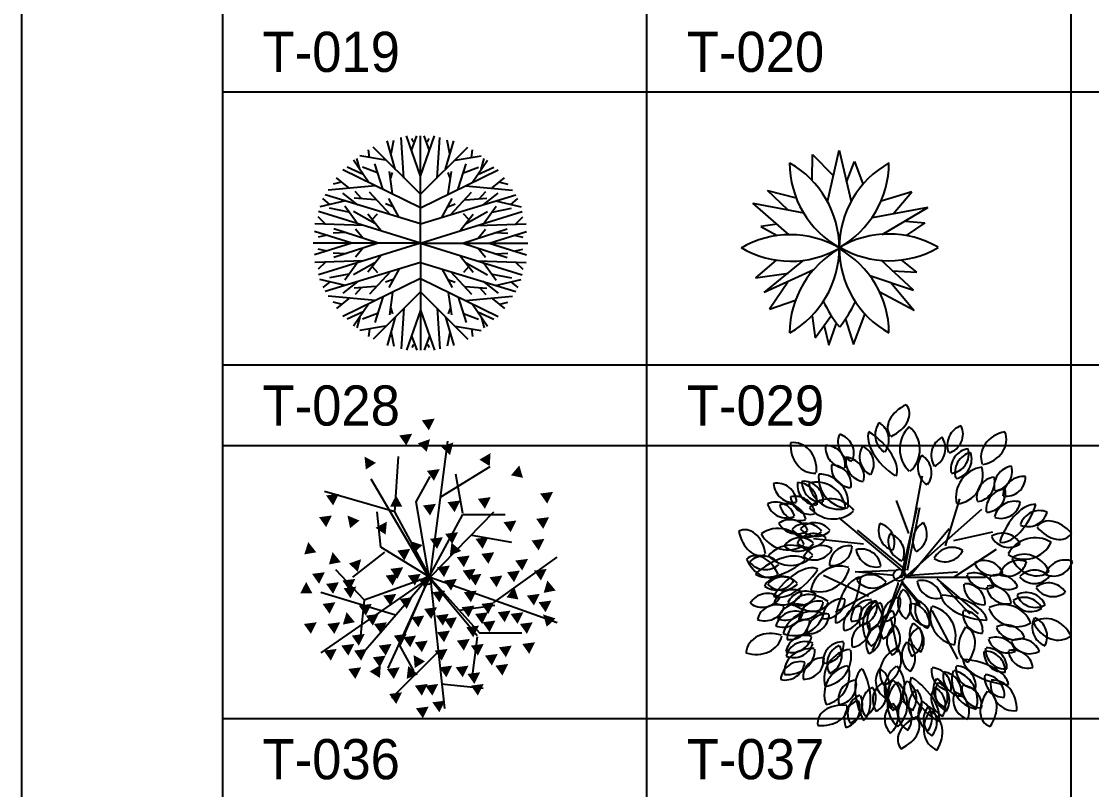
# Model space of a CAD drawing. Header units: millimetres. Extents: x 0 to 25200, y 0 to 17820.
# Drawn here: x 0 to 3195, y 11075 to 13369 of the extents above; entities that cross this region are included whole.
import ezdxf
from ezdxf.enums import TextEntityAlignment as Align

# ---------------------------------------------------------------- set-up
doc = ezdxf.new("R2010")
doc.units = ezdxf.units.MM
doc.header["$LTSCALE"] = 100
doc.header["$MEASUREMENT"] = 0
for name, color, linetype in [('CO-TREE', 251, 'Continuous'), ('TB-FORM', 7, 'Continuous'), ('TB-TEXT', 4, 'Continuous')]:
    doc.layers.add(name, color=color, linetype=linetype)
doc.styles.add('DH-TEXT', font='')
doc.styles.get('DH-TEXT').set_extended_font_data('HY울릉도L')

# ---------------------------------------------------------------- blocks, each defined once
blk = doc.blocks.new('T-028')
at = {"layer": 'CO-TREE'}
for p, q in [((-51.3, 198.2), (-59.3, 319.5)), ((-1.5, 204.4), (-43.3, 324.4)), ((-28.6, 281.3), (-12.6, 324.4)), ((-1.5, 4.4), (-1.5, 324.4)), ((-1.5, 204.4), (40.3, 324.4)), ((25.6, 281.3), (9.6, 324.4)), ((48.3, 198.2), (56.3, 319.5)), ((-1.5, 150.2), (-142.4, 290.6)), ((-76.6, 225.3), (-100.6, 310.2)), ((-89.5, 271.5), (-81.5, 311.5)), ((-22.4, 306.7), (-27.3, 316.4)), ((-1.5, 150.2), (139.4, 290.6)), ((19.4, 306.7), (24.3, 316.4)), ((73.6, 225.3), (97.6, 310.2)), ((86.5, 271.5), (78.5, 311.5)), ((-182.4, 225.3), (-191.8, 257.3)), ((-105.5, 252.4), (-182.4, 265.3)), ((-153.5, 260.4), (-156.6, 282.6)), ((102.5, 252.4), (179.4, 265.3)), ((150.5, 260.4), (153.6, 282.6)), ((179.4, 225.3), (188.7, 257.3)), ((-172.6, 209.3), (-220.7, 231.5)), ((-156.6, 186.6), (-201.5, 252.4)), ((-129.5, 214.2), (-174.4, 231.5)), ((-113.5, 166.2), (-137.5, 241.3)), ((110.5, 166.2), (134.5, 241.3)), ((126.5, 214.2), (171.4, 231.5)), ((153.6, 186.6), (198.5, 252.4)), ((169.6, 209.3), (217.6, 231.5)), ((-215.8, 169.3), (-252.7, 199.5)), ((-1.5, 110.2), (-233.5, 223.5)), ((-84.6, 151.5), (-94.4, 218.6)), ((-91.3, 196.4), (-84.6, 215.5)), ((-1.5, 110.2), (230.5, 223.5)), ((81.6, 151.5), (91.4, 218.6)), ((88.3, 196.4), (81.6, 215.5)), ((212.7, 169.3), (249.6, 199.5)), ((-135.8, 175.5), (-276.7, 162.6)), ((-238.4, 186.6), (-262.4, 180.4)), ((132.7, 175.5), (273.6, 162.6)), ((235.4, 186.6), (259.4, 180.4)), ((-225.5, 130.6), (-302.4, 113.3)), ((-271.8, 119.5), (-292.7, 137.3)), ((-1.5, 62.2), (-286.4, 148.4)), ((-187.3, 118.2), (-233.5, 153.3)), ((-135.8, 134.2), (-199.8, 138.6)), ((-177.5, 137.3), (-196.7, 158.2)), ((-91.3, 89.3), (-153.5, 156.4)), ((-65.5, 81.3), (-95.7, 137.3)), ((-1.5, 62.2), (283.4, 148.4)), ((62.5, 81.3), (92.7, 137.3)), ((88.3, 89.3), (150.5, 156.4)), ((132.7, 134.2), (196.7, 138.6)), ((174.5, 137.3), (193.6, 158.2)), ((184.3, 118.2), (230.5, 153.3)), ((222.5, 130.6), (299.4, 113.3)), ((268.7, 119.5), (289.6, 137.3)), ((-1.5, 4.4), (-305.6, 98.6)), ((-215.8, 97.3), (-273.5, 108.4)), ((-191.8, 65.3), (-227.3, 114.6)), ((-137.5, 63.5), (-201.5, 98.6)), ((-83.3, 113.3), (-105.5, 121.3)), ((-1.5, 4.4), (302.5, 98.6)), ((80.3, 113.3), (102.5, 121.3)), ((134.5, 63.5), (198.5, 98.6)), ((188.7, 65.3), (224.3, 114.6)), ((212.7, 97.3), (270.5, 108.4)), ((-286.4, 62.2), (-307.3, 82.6)), ((-119.8, 42.6), (-158.4, 90.6)), ((-145.5, 74.6), (-129.5, 92.4)), ((116.7, 42.6), (155.4, 90.6)), ((142.5, 74.6), (126.5, 92.4)), ((283.4, 62.2), (304.3, 82.6)), ((-206.4, 4.4), (-318.4, 39.5)), ((-171.3, 57.3), (-316.7, 62.2)), ((-223.8, 36.4), (-262.4, 34.6)), ((-127.8, 4.4), (-260.7, 47.5)), ((-172.6, 18.6), (-195.3, 46.2)), ((124.7, 4.4), (257.6, 47.5)), ((168.3, 57.3), (313.6, 62.2)), ((169.6, 18.6), (192.3, 46.2)), ((203.4, 4.4), (315.4, 39.5)), ((220.7, 36.4), (259.4, 34.6)), ((-1.5, 4.4), (-321.6, 4.4)), ((-206.4, 4.4), (-318.4, -30.7)), ((-279.8, 28.4), (-307.3, 22.2)), ((-1.5, 4.4), (-305.6, -89.8)), ((-127.8, 4.4), (-260.7, -38.7)), ((-1.5, 4.4), (-1.5, -315.6)), ((-1.5, 4.4), (302.5, -89.8)), ((-1.5, 4.4), (318.5, 4.4)), ((124.7, 4.4), (257.6, -38.7)), ((203.4, 4.4), (315.4, -30.7)), ((276.7, 28.4), (304.3, 22.2)), ((-279.8, -19.6), (-307.3, -13.4)), ((-223.8, -27.6), (-262.4, -25.8)), ((-172.6, -9.8), (-195.3, -37.4)), ((169.6, -9.8), (192.3, -37.4)), ((220.7, -27.6), (259.4, -25.8)), ((276.7, -19.6), (304.3, -13.4)), ((-171.3, -48.5), (-316.7, -53.4)), ((-286.4, -53.4), (-307.3, -73.8)), ((-1.5, -53.4), (-286.4, -139.6)), ((-191.8, -56.5), (-227.3, -105.8)), ((-137.5, -54.7), (-201.5, -89.8)), ((-119.8, -33.8), (-158.4, -81.8)), ((-1.5, -53.4), (283.4, -139.6)), ((116.7, -33.8), (155.4, -81.8)), ((134.5, -54.7), (198.5, -89.8)), ((168.3, -48.5), (313.6, -53.4)), ((188.7, -56.5), (224.3, -105.8)), ((283.4, -53.4), (304.3, -73.8)), ((-215.8, -88.5), (-273.5, -99.6)), ((-91.3, -80.5), (-153.5, -147.6)), ((-145.5, -65.8), (-129.5, -83.6)), ((-65.5, -72.5), (-95.7, -128.5)), ((62.5, -72.5), (92.7, -128.5)), ((88.3, -80.5), (150.5, -147.6)), ((142.5, -65.8), (126.5, -83.6)), ((212.7, -88.5), (270.5, -99.6)), ((-225.5, -121.8), (-302.4, -104.5)), ((-271.8, -110.7), (-292.7, -128.5)), ((-1.5, -101.4), (-233.5, -214.7)), ((-187.3, -109.4), (-233.5, -144.5)), ((-135.8, -125.4), (-199.8, -129.8)), ((-83.3, -104.5), (-105.5, -112.5)), ((-1.5, -101.4), (230.5, -214.7)), ((80.3, -104.5), (102.5, -112.5)), ((132.7, -125.4), (196.7, -129.8)), ((184.3, -109.4), (230.5, -144.5)), ((222.5, -121.8), (299.4, -104.5)), ((268.7, -110.7), (289.6, -128.5)), ((-135.8, -166.7), (-276.7, -153.9)), ((-177.5, -128.5), (-196.7, -149.4)), ((-1.5, -141.4), (-142.4, -281.9)), ((-113.5, -157.4), (-137.5, -232.5)), ((-84.6, -142.7), (-94.4, -209.9)), ((-1.5, -141.4), (139.4, -281.9)), ((81.6, -142.7), (91.4, -209.9)), ((110.5, -157.4), (134.5, -232.5)), ((132.7, -166.7), (273.6, -153.9)), ((174.5, -128.5), (193.6, -149.4)), ((-238.4, -177.9), (-262.4, -171.6)), ((-215.8, -160.5), (-252.7, -190.7)), ((-156.6, -177.9), (-201.5, -243.6)), ((-91.3, -187.6), (-84.6, -206.7)), ((-51.3, -189.4), (-59.3, -310.8)), ((48.3, -189.4), (56.3, -310.8)), ((88.3, -187.6), (81.6, -206.7)), ((153.6, -177.9), (198.5, -243.6)), ((212.7, -160.5), (249.6, -190.7)), ((235.4, -177.9), (259.4, -171.6)), ((-172.6, -200.5), (-220.7, -222.7)), ((-182.4, -216.5), (-191.8, -248.5)), ((-129.5, -205.4), (-174.4, -222.7)), ((-76.6, -216.5), (-100.6, -301.4)), ((-1.5, -195.6), (-43.3, -315.6)), ((-1.5, -195.6), (40.3, -315.6)), ((73.6, -216.5), (97.6, -301.4)), ((126.5, -205.4), (171.4, -222.7)), ((169.6, -200.5), (217.6, -222.7)), ((179.4, -216.5), (188.7, -248.5)), ((-105.5, -243.6), (-182.4, -256.5)), ((-153.5, -251.6), (-156.6, -273.9)), ((102.5, -243.6), (179.4, -256.5)), ((150.5, -251.6), (153.6, -273.9)), ((-89.5, -262.8), (-81.5, -302.8)), ((-28.6, -272.5), (-12.6, -315.6)), ((25.6, -272.5), (9.6, -315.6)), ((86.5, -262.8), (78.5, -302.8)), ((-22.4, -297.9), (-27.3, -307.6)), ((19.4, -297.9), (24.3, -307.6))]:
    blk.add_line(p, q, dxfattribs=at)
blk = doc.blocks.new('T-029')
at = {"layer": 'CO-TREE'}
for p, q in [((-37.4, 133.9), (-2.7, 287.8)), ((-2.7, 287.8), (32.7, 134.6)), ((-83.8, 198.4), (-83.1, 274.6)), ((-83.1, 274.6), (-20.7, 212.2)), ((18.8, 192.1), (42.4, 254.5)), ((42.4, 254.5), (68, 187.3)), ((-155.9, 109.6), (-217, 167.2)), ((-217, 167.2), (-131, 145.7)), ((214.3, 163.7), (122.8, 136)), ((158.2, 97.8), (214.3, 163.7)), ((-260.6, 129.7), (-108.1, 100.6)), ((-152.5, 35.4), (-260.6, 129.7)), ((262.2, 116.5), (95.1, 86)), ((124.9, 36.1), (262.2, 116.5)), ((-187.8, 67.3), (-236.4, 59.7)), ((195.6, 76.3), (253.2, 70.8)), ((253.2, 70.8), (197, 33.3)), ((-236.4, 59.7), (-187.8, 33.3)), ((-190.6, -40.2), (-253, -92.9)), ((-226.7, -137.2), (-108.1, -40.2)), ((218.5, -130.3), (122.1, -40.9)), ((228.9, -76.2), (183.8, -40.2)), ((-253, -92.9), (-153.9, -79)), ((-79, -69.3), (-226.7, -137.2)), ((88.8, -86.6), (218.5, -130.3)), ((155.4, -72.1), (228.9, -76.2)), ((-156.6, -106), (-211.4, -187.2)), ((150.6, -106.7), (220.6, -191.3)), ((220.6, -191.3), (118.7, -136.5)), ((-211.4, -187.2), (-133.1, -160.1)), ((-83.8, -206.6), (-74.8, -272.5)), ((-74.8, -272.5), (-27.7, -207.3)), ((16, -216.3), (39.6, -292.6)), ((39.6, -292.6), (74.3, -199.6)), ((-47.8, -236.4), (-33.9, -294.6)), ((-33.9, -294.6), (-11.7, -231.5))]:
    blk.add_line(p, q, dxfattribs=at)
for centre, radius, start, end in [((138.8, 250.4), 289.8, 180.137, 240.919), ((-293.9, -4.1), 291.2, 0, 60.5086), ((-144.2, 250.4), 289.8, 299.081, 359.863), ((288.5, -4.1), 291.2, 119.373, 180), ((-149, -255.8), 291.2, 59.832, 120.286), ((145.7, -253.7), 291.2, 59.7632, 120.472), ((-147.6, 246.2), 289.8, 239.319, 300.069), ((138.8, -259.3), 289.8, 119.081, 179.725), ((-293.9, -4.1), 291.2, 299.491, 0), ((-144.2, -259.3), 289.8, 0.2741, 60.9188), ((288.5, -4.1), 291.2, 180, 240.627), ((147.1, 247.6), 289.8, 239.319, 300.069), ((292, -2.7), 377.9, 205.011, 218.808), ((-296, -4.1), 377.2, 321.357, 334.945)]:
    blk.add_arc(centre, radius, start, end, dxfattribs=at)
blk = doc.blocks.new('T-036')
at = {"layer": 'CO-TREE'}
for p, q in [((2.7, -10.6, 720), (55.4, 395.7, 720)), ((-102.6, 185, 720), (-92, 350.5, 720)), ((34.3, 230.2, 720), (181.8, 320.4, 720)), ((-39.4, 215.1, 1000), (2.7, 290.3, 1000)), ((99.8, 180.1, 480), (79.4, 297.4, 480)), ((-0.6, -12.3, 480), (-173.3, 282.3, 480)), ((-102.6, 185, 720), (-313.2, 245.2, 720)), ((-0.6, -12.3, 1000), (-39.4, 215.1, 1000)), ((-144.7, 79.7, 1000), (-155.2, 185, 1000)), ((2.7, -10.6, 720), (-102.6, 185, 720)), ((-0.6, -9.1, 480), (100.5, 177, 480)), ((2.7, -10.6, 1000), (192.3, 185, 1000)), ((100.5, 177, 480), (226.8, 177, 480)), ((127.2, 114.9, 1000), (245, 94.7, 1000)), ((-134.1, 64.6, 1000), (-228.9, -10.6, 1000)), ((-0.6, -9.1, 1000), (-144.7, 79.7, 1000)), ((192.3, -85.9, 720), (381.8, 49.6, 720)), ((-194.6, -77.6, 480), (-278.6, 11.5, 480)), ((2.7, -10.6, 720), (-323.7, -236.3, 720)), ((-0.6, -9.1, 720), (-197.3, -236.3, 720)), ((-0.6, -9.1, 480), (-194.4, -78.8, 480)), ((-0.6, -12.3, 1000), (-123.6, -281.5, 1000)), ((-0.6, -9.1, 480), (-89.1, -214.3, 480)), ((-0.6, -9.1), (-11, -13.2)), ((-0.6, -9.1, 1000), (150.2, -176.1, 1000)), ((-0.6, -12.3, 480), (142.6, -184.2, 480)), ((2.7, -10.6, 720), (44.9, -401.9, 720)), ((2.7, -10.6, 720), (381.8, -146, 720)), ((-101.1, -123.2, 720), (-323.7, -55.8, 720)), ((-194.4, -78.8, 480), (-204.9, -184.2, 480)), ((90, -108.9, 480), (195.3, -93.9, 480)), ((143.1, -188.4, 1000), (129.1, -296.5, 1000)), ((150.2, -176.1, 1000), (276.5, -176.1, 1000)), ((-89.1, -214.3, 480), (-46.9, -289.5, 480)), ((23.8, -236.3, 720), (-113.1, -371.8, 720)), ((35.9, -328.7, 720), (160.7, -341.7, 720))]:
    blk.add_line(p, q, dxfattribs=at)
blk.add_circle((-5.3, -20.6), 11.5, dxfattribs=at)
for points in [[(-22.4, 458.3, 760), (16, 463.3, 760), (-1.5, 428.4, 760)], [(-89.7, 413.2, 880), (-51.3, 418.1, 880), (-68.8, 383.3, 880)], [(-34.4, 389.3, 720), (2.1, 402.1, 720), (-7.7, 364.4, 720)], [(35.3, 379.3, 720), (71.8, 392.2, 720), (62, 354.5, 720)], [(149.5, 340.7, 720), (182.9, 360.3, 720), (180.5, 321.4, 720)], [(-189.6, 311.3, 720), (-193.3, 349.8, 720), (-159.1, 331.2, 720)], [(244, 293.9, 720), (268.7, 323.7, 720), (279.7, 286.3, 720)], [(-7.2, 307.5, 880), (31.1, 312.5, 880), (13.7, 277.7, 880)], [(-308, 233.8, 720), (-269.7, 238.7, 720), (-287.1, 203.9, 720)], [(-117.1, 200.3, 600), (-99.2, 234.6, 600), (-80.6, 200.3, 600)], [(145.1, 223.8, 600), (183.4, 228.8, 600), (166, 193.9, 600)], [(330.9, 239.6, 880), (369.3, 244.5, 880), (351.9, 209.7, 880)], [(-18.8, 203.9, 400), (19.6, 208.9, 400), (2.2, 174, 400)], [(54.4, 213.8, 960), (92.8, 218.8, 960), (75.4, 183.9, 960)], [(-329, 169, 720), (-290.6, 174, 720), (-308, 139.1, 720)], [(-236.6, 136, 600), (-244.2, 173.9, 600), (-208.3, 158.9, 600)], [(319.3, 164, 720), (357.7, 169, 720), (340.2, 134.1, 720)], [(-160.6, 137.2, 400), (-126.6, 155.6, 400), (-130.4, 116.8, 400)], [(221.7, 154.1, 600), (260.1, 159, 600), (242.7, 124.2, 600)], [(-46.8, 60.6, 320), (-57.7, 97.7, 320), (-20.5, 85.9, 320)], [(2.2, 104.3, 1120), (40.5, 109.2, 1120), (23.1, 74.4, 1120)], [(47.5, 119.2, 1120), (85.8, 124.2, 1120), (68.4, 89.3, 1120)], [(138.1, 104.3, 960), (176.4, 109.2, 960), (159, 74.4, 960)], [(305.4, 99.3, 720), (343.7, 104.3, 720), (326.3, 69.4, 720)], [(-373.2, 57.8, 720), (-361.5, 94.7, 720), (-337.3, 64.1, 720)], [(-299.8, 27.6, 600), (-288.8, 64.7, 600), (-264, 34.6, 600)], [(-95.4, 69.4, 1120), (-57.1, 74.4, 1120), (-74.5, 39.5, 1120)], [(61.5, 54.9, 320), (65.9, 93.3, 320), (95.5, 68, 320)], [(155.5, 59.4, 960), (193.9, 64.4, 960), (176.4, 29.5, 960)], [(-240, 30.7, 400), (-203.6, 43.5, 400), (-213.4, 5.8, 400)], [(82.3, 49.5, 1120), (120.7, 54.5, 1120), (103.2, 19.6, 1120)], [(256.6, 39.5, 600), (294.9, 44.5, 600), (277.5, 9.6, 600)], [(-349.9, -0.3, 880), (-311.5, 4.6, 880), (-329, -30.2, 880)], [(-116.3, 14.6, 1120), (-78, 19.6, 1120), (-95.4, -15.3, 1120)], [(23.1, 19.6, 1200), (61.4, 24.6, 1200), (44, -10.3, 1200)], [(99.7, 9.6, 1120), (138.1, 14.6, 1120), (120.7, -20.3, 1120)], [(232.2, 4.6, 540), (270.5, 9.6, 540), (253.1, -25.2, 540)], [(312.4, 9.6, 880), (350.7, 14.6, 880), (333.3, -20.3, 880)], [(-385.5, -58.7, 720), (-367.5, -24.4, 720), (-349, -58.7, 720)], [(-308, -30.2, 640), (-269.7, -25.2, 640), (-287.1, -60.1, 640)], [(-259.3, -20.3, 540), (-220.9, -15.3, 540), (-238.3, -50.1, 540)], [(-130.3, -5.3, 320), (-92, -0.3, 320), (-109.4, -35.2, 320)], [(-64.1, -5.3, 1200), (-25.7, -0.3, 1200), (-43.2, -35.2, 1200)], [(-32.7, -15.3, 1200), (5.6, -10.3, 1200), (-11.8, -45.2, 1200)], [(44, -20.3, 1200), (82.3, -15.3, 1200), (64.9, -50.1, 1200)], [(117.2, -5.3, 400), (155.5, -0.3, 400), (138.1, -35.2, 400)], [(179.9, -10.3, 960), (218.3, -5.3, 960), (200.8, -40.2, 960)], [(341.5, -57, 720), (352.5, -20, 720), (377.3, -50.1, 720)], [(-255.9, -43.3, 760), (-217.6, -38.3, 760), (-235, -73.1, 760)], [(-137.3, -65.1, 1120), (-98.9, -60.1, 1120), (-116.3, -95, 1120)], [(9.1, -55.1, 1200), (47.5, -50.1, 1200), (30, -85, 1200)], [(103.2, -55.1, 1120), (141.6, -50.1, 1120), (124.1, -85, 1120)], [(230.3, -70.4, 400), (253.8, -39.7, 400), (266.2, -76.7, 400)], [(291.4, -65.1, 640), (329.8, -60.1, 640), (312.4, -95, 640)], [(-318.5, -90, 600), (-280.2, -85, 600), (-297.6, -119.9, 600)], [(-210.5, -95, 960), (-172.1, -90, 960), (-189.5, -124.9, 960)], [(-88.5, -75, 1120), (-50.1, -70.1, 1120), (-67.6, -104.9, 1120)], [(96.3, -99.9, 1120), (134.6, -95, 1120), (117.2, -129.8, 1120)], [(155.5, -90, 960), (193.9, -85, 960), (176.4, -119.9, 960)], [(326.3, -85, 880), (364.6, -80, 880), (347.2, -114.9, 880)], [(-258, -151.7, 400), (-247, -114.6, 400), (-222.2, -144.7, 400)], [(-189.5, -124.9, 540), (-151.2, -119.9, 540), (-168.6, -154.7, 540)], [(-53.6, -129.8, 320), (-15.3, -124.9, 320), (-32.7, -159.7, 320)], [(-15.3, -104.9, 1120), (23.1, -99.9, 1120), (5.6, -134.8, 1120)], [(19.6, -124.9, 320), (57.9, -119.9, 320), (40.5, -154.7, 320)], [(136.8, -120, 760), (175.1, -115, 760), (157.7, -149.9, 760)], [(204.3, -114.9, 540), (242.7, -109.9, 540), (225.2, -144.8, 540)], [(242.7, -119.9, 600), (281, -114.9, 600), (263.6, -149.8, 600)], [(350.6, -158.6, 720), (339.6, -121.5, 720), (376.8, -133.2, 720)], [(-374.3, -149.8, 720), (-335.9, -144.8, 720), (-353.4, -179.6, 720)], [(-304.6, -149.8, 880), (-266.2, -144.8, 880), (-283.6, -179.6, 880)], [(-165.1, -149.8, 960), (-126.8, -144.8, 960), (-144.2, -179.6, 960)], [(44, -134.8, 1120), (82.3, -129.8, 1120), (64.9, -164.7, 1120)], [(110.2, -159.7, 960), (148.5, -154.7, 960), (131.1, -189.6, 960)], [(159, -144.8, 880), (197.3, -139.8, 880), (179.9, -174.7, 880)], [(270.5, -149.8, 640), (308.9, -144.8, 640), (291.4, -179.6, 640)], [(-231.4, -184.6, 640), (-193, -179.6, 640), (-210.5, -214.5, 640)], [(-105.9, -184.6, 960), (-67.6, -179.6, 960), (-85, -214.5, 960)], [(-78, -189.6, 540), (-39.7, -184.6, 540), (-57.1, -219.5, 540)], [(23.1, -174.7, 540), (61.4, -169.7, 540), (44, -204.5, 540)], [(-262.7, -214.5, 880), (-224.4, -209.5, 880), (-241.8, -244.4, 880)], [(-151.2, -214.5, 400), (-112.9, -209.5, 400), (-130.3, -244.4, 400)], [(-43.2, -204.5, 960), (-4.8, -199.6, 960), (-22.2, -234.4, 960)], [(82.3, -199.6, 400), (120.7, -194.6, 400), (103.2, -229.4, 400)], [(124.1, -214.5, 540), (162.5, -209.5, 540), (145.1, -244.4, 540)], [(207.8, -219.5, 880), (246.1, -214.5, 880), (228.7, -249.4, 880)], [(277.5, -209.5, 720), (315.8, -204.5, 720), (298.4, -239.4, 720)], [(-315, -229.4, 720), (-276.7, -224.5, 720), (-294.1, -259.3, 720)], [(-224.4, -229.4, 600), (-186.1, -224.5, 600), (-203.5, -259.3, 600)], [(-168.6, -249.4, 880), (-130.3, -244.4, 880), (-147.7, -279.3, 880)], [(-43.3, -281.4, 400), (-46.9, -242.9, 400), (-12.7, -261.5, 400)], [(16.1, -229.4, 960), (54.4, -224.5, 960), (37, -259.3, 960)], [(166, -244.4, 640), (204.3, -239.4, 640), (186.9, -274.3, 640)], [(-241.8, -284.2, 720), (-203.5, -279.3, 720), (-220.9, -314.1, 720)], [(-178.1, -291.8, 720), (-144.8, -272.3, 720), (-147.2, -311.2, 720)], [(-126.8, -284.2, 640), (-88.5, -279.3, 640), (-105.9, -314.1, 640)], [(-67.5, -313.7, 600), (-63, -275.3, 600), (-33.4, -300.6, 600)], [(30, -279.3, 400), (68.4, -274.3, 400), (51, -309.1, 400)], [(78.8, -279.3, 640), (117.2, -274.3, 640), (99.7, -309.1, 640)], [(197.3, -274.3, 720), (235.7, -269.3, 720), (218.3, -304.2, 720)], [(113.7, -299.2, 880), (152, -294.2, 880), (134.6, -329.1, 880)], [(-43.2, -334, 880), (-4.8, -329.1, 880), (-22.2, -363.9, 880)], [(-11.8, -334, 720), (26.6, -329.1, 720), (9.1, -363.9, 720)], [(124.1, -334, 720), (162.5, -329.1, 720), (145.1, -363.9, 720)], [(-119.8, -358.9, 720), (-81.5, -354, 720), (-98.9, -388.8, 720)], [(9.1, -383.8, 720), (47.5, -378.9, 720), (30, -413.7, 720)], [(-40, -401.6, 680), (-1.7, -396.6, 680), (-19.1, -431.5, 680)]]:
    blk.add_solid(points, dxfattribs=at)
blk = doc.blocks.new('L1', base_point=(1523, 2511.9))
for centre, radius, start, end in [((1527.1, 2475.8), 42, 97.1668, 194.9456), ((1480.1, 2508), 43.5, 278.5101, 11.522)]:
    blk.add_arc(centre, radius, start, end)
blk = doc.blocks.new('T-037')
at = {"layer": 'CO-TREE'}
for p, q in [((-10.4, -10.2, 1050), (50.3, 319.4, 1050)), ((50.3, 319.4, 1170), (46.2, 302.1, 1170)), ((5.7, 128.6, 950), (-34.7, 238.5, 950)), ((-18.5, -10.2, 900), (34.1, 215.3, 900)), ((1.7, 7.2, 900), (42.2, 215.3, 900)), ((127.1, 88.1, 950), (175.7, 244.3, 950)), ((-10.4, 1.4, 900), (-224.9, 180.6, 900)), ((-6.4, -16, 900), (248.6, 209.6, 900)), ((5.7, -16, 900), (139.3, 145.9, 900)), ((-144, 93.9, 950), (-309.9, 111.3, 950)), ((-2.4, 7.2, 900), (-164.2, 140.2, 900)), ((155.5, 105.5, 950), (285, 134.4, 950)), ((155.5, -16, 950), (297.1, 76.6, 950)), ((-172.3, 1.4, 950), (-34.7, 7.2, 950)), ((-42.8, -10.2, 900), (-172.3, 1.4, 900)), ((-6.4, -10.2, 900), (167.6, 1.4, 900)), ((-127.8, -79.6, 1050), (-277.5, -10.2, 1050)), ((-2.4, -4.4, 900), (-237.1, -131.6, 900)), ((-14.5, -27.5, 1170), (-115.7, -258.9, 1170)), ((-30.7, -33.3, 1170), (-30.7, -39.1, 1170)), ((-18.5, -33.3, 1170), (42.2, -108.5, 1170)), ((38.1, -96.9, 900), (-14.5, -33.3, 900)), ((-2.4, -16, 900), (260.7, -16, 900)), ((98.8, -21.8, 950), (236.4, -137.4, 950)), ((111, -33.3, 950), (208.1, -137.4, 950)), ((-30.7, -39.1, 900), (-83.3, -189.5, 900)), ((42.2, -108.5, 1170), (38.1, -96.9, 1170)), ((82.6, -125.9, 950), (167.6, -287.8, 950)), ((-55, -149, 950), (-30.7, -264.7, 950))]:
    blk.add_line(p, q, dxfattribs=at)
for centre, radius in [((-25.7, -9.3), 19.6), ((-19.3, -13.6), 3.61)]:
    blk.add_circle(centre, radius, dxfattribs=at)
for centre, radius, start, end in [((212.9, 343.4, 1100), 67.6, 98.5101, 191.522), ((139.8, 393.4, 1100), 65.3, 277.1668, 14.9456), ((-296, 290.3, 1150), 67.6, 173.5101, 266.522), ((-363.3, 232.6, 1150), 65.3, 352.1668, 89.9456), ((-370.1, 187.1, 1000), 65.3, 7.1668, 104.9456), ((-320, 260.2, 1000), 67.6, 188.5101, 281.522), ((-307.5, 99.3, 950), 65.3, 37.1668, 134.9456), ((-300.7, 187.7, 950), 67.6, 218.5101, 311.522), ((-26.9, 137.4, 1170), 67.6, 158.5101, 251.522), ((-106.8, 99.1, 1170), 65.3, 337.1668, 74.9456), ((86.6, 105.2, 1170), 67.6, 118.5101, 211.522), ((0.7, 127.2, 1170), 65.3, 297.1668, 34.9456), ((5.4, 102.7, 1170), 67.6, 158.5101, 251.522), ((-74.5, 64.4, 1170), 65.3, 337.1668, 74.9456), ((-151.6, 12.3, 1170), 65.3, 7.1668, 104.9456), ((-101.6, 85.4, 1170), 67.6, 188.5101, 281.522), ((149.8, 15.3, 1170), 67.6, 58.5101, 151.522), ((126, 100.6, 1170), 65.3, 237.1668, 334.9456), ((523.9, -26.6, 1170), 67.6, 68.5101, 161.522), ((485.6, 53.2, 1170), 65.3, 247.1668, 344.9456), ((-120.7, -72.8, 1170), 65.3, 37.1668, 134.9456), ((-113.9, 15.6, 1170), 67.6, 218.5101, 311.522), ((98.4, -21.1, 1170), 65.3, 187.1668, 284.9456), ((48.3, -94.3, 1170), 67.6, 8.5101, 101.522), ((34.6, -101.2, 1170), 65.3, 137.1668, 234.9456), ((-53.5, -109.8, 1170), 67.6, 318.5101, 51.522), ((395.9, -134.5, 1150), 67.6, 23.5101, 116.522), ((-93.1, -158.9, 1170), 65.3, 97.1668, 194.9456), ((-166.2, -108.9, 1170), 67.6, 278.5101, 11.522), ((-16.2, -147.4, 1170), 65.3, 97.1668, 194.9456), ((-89.3, -97.3, 1170), 67.6, 278.5101, 11.522), ((91.9, -123.9, 1170), 65.3, 152.1668, 249.9456), ((8.9, -155.1, 1170), 67.6, 333.5101, 66.522), ((425.4, -50.9, 1150), 65.3, 202.1668, 299.9456), ((-145.7, -176.3, 1170), 65.3, 97.1668, 194.9456), ((-218.8, -126.2, 1170), 67.6, 278.5101, 11.522), ((-1.9, -228.5, 1170), 65.3, 127.1668, 224.9456), ((-90.3, -221.7, 1170), 67.6, 308.5101, 41.522), ((480.4, -181.8, 1170), 65.3, 152.1668, 249.9456), ((397.5, -212.9, 1170), 67.6, 333.5101, 66.522), ((-338.2, -295, 950), 65.3, 67.1668, 164.9456), ((-376.5, -215.1, 950), 67.6, 248.5101, 341.522), ((320.5, -265.6, 1170), 65.3, 177.1668, 274.9456), ((258.5, -328.9, 1170), 67.6, 358.5101, 91.522), ((227.7, -319.7, 1170), 65.3, 172.1668, 269.9456), ((160.5, -377.4, 1170), 67.6, 353.5101, 86.522), ((-38.8, -360, 1170), 65.3, 142.1668, 239.9456), ((-125.9, -376.3, 1170), 67.6, 323.5101, 56.522), ((152.5, -388.3, 1170), 65.3, 147.1668, 244.9456), ((67.2, -412.1, 1170), 67.6, 328.5101, 61.522), ((185, -345.7, 1170), 65.3, 167.1668, 264.9456), ((112.9, -397.2, 1170), 67.6, 348.5101, 81.522), ((-162.5, -422, 1170), 65.3, 97.1668, 194.9456), ((-235.6, -372, 1170), 67.6, 278.5101, 11.522), ((-85, -439.4, 1170), 65.3, 117.1668, 214.9456), ((-170.8, -417.4, 1170), 67.6, 298.5101, 31.522), ((70.1, -441.7, 1000), 65.3, 127.1668, 224.9456), ((-18.3, -434.9, 1000), 67.6, 308.5101, 41.522), ((247.4, -384.8, 1170), 65.3, 172.1668, 269.9456), ((180.2, -442.4, 1170), 67.6, 353.5101, 86.522), ((-143, -487.6, 1170), 65.3, 107.1668, 204.9456), ((218.7, -423.6, 1170), 65.3, 157.1668, 254.9456), ((138.8, -461.9, 1170), 67.6, 338.5101, 71.522), ((-223.7, -451, 1170), 67.6, 288.5101, 21.522), ((102.6, -468.5, 1170), 65.3, 142.1668, 239.9456), ((15.5, -484.8, 1170), 67.6, 323.5101, 56.522)]:
    blk.add_arc(centre, radius, start, end, dxfattribs=at)
for centre, major_axis, ratio, start_param, end_param in [((-176.6, -352.8, 1170), (-69.3, 69.3), 1, -0.660313, 1.046248), ((-286.3, -277.8, 1170), (71.7, 71.7), 1, 4.075519, 5.698883), ((118.3, -425.1, 1170), (-100.1, 84), 0.5, 0.125085, 1.831647), ((-5.3, -416.8, 1170), (-103.6, 87), 0.5, 3.290121, 4.913485), ((32.8, -436.8, 1170), (69.3, 69.3), 1, 1.521348, 3.22791), ((-100.1, -438.2, 1170), (71.7, 71.7), 1, 4.686385, 6.309748), ((359.5, -361.6, 1170), (17, 96.5), 0.833333, 1.695881, 3.402443), ((278.9, -458.7, 1170), (17.6, 99.9), 0.833333, -1.422268, 0.201096), ((63.9, -536.7, 1170), (92.1, 33.5), 0.666667, 1.695881, 3.402443), ((-56.3, -527.2, 1170), (95.3, 34.7), 0.666667, -1.422268, 0.201096)]:
    blk.add_ellipse(centre, major_axis=major_axis, ratio=ratio, start_param=start_param, end_param=end_param, dxfattribs=at)
for p, xscale, yscale, zscale, rotation in [((-58.3, 458.5, 1100), 2.333332500019813, 1.555555000013555, 1.555555000013555, 199.9999999999537), ((-81, 404.6, 1100), 1.555555000013502, 1.555555000013502, 1.555555000013502, 225), ((-50.8, 329.1, 1100), 1.555555000011282, 3.111110000027111, 1.555555000013555, 229.9999999999377), ((0.7, 344.6, 1100), 2.333332500021206, 2.333332500021206, 1.555555000013555, 215.0000000000246), ((136.4, 404.7, 1100), 1.555555000012762, 1.555555000012762, 1.555555000012762, 189.9999999998881), ((247.5, 368.5, 1150), 2.333332499988436, 1.944443749989659, 1.555554999991728, 184.999999999624), ((-311.4, 330.2, 1100), 2.333332500023515, 1.944443750013306, 1.555555000013555, 260.0000000000175), ((-189.6, 372.4, 1100), 1.555555000015244, 1.555555000013555, 1.555555000013555, 240.0000000000359), ((87.5, 360.1, 1100), 1.555555000015152, 1.555555000013555, 1.555555000013555, 200.0000000001177), ((-214.2, 347.8, 1100), 1.555555000010079, 1.555555000013555, 1.555555000013555, 254.9999999999634), ((-128.1, 328.4, 1100), 1.555555000011282, 1.555555000013555, 1.555555000013555, 229.9999999999377), ((160.5, 319.7, 1150), 1.555554999992185, 1.555554999992185, 1.555554999992185, 184.9999999995795), ((-194.5, 282.7, 1100), 1.555555000010079, 1.555555000013555, 1.555555000013555, 254.9999999999634), ((-152.7, 303.8, 1100), 1.555555000014763, 1.555555000013555, 1.555555000013555, 250.0000000000197), ((60.4, 296.1, 1100), 1.555555000013502, 1.555555000013502, 1.555555000013502, 225), ((-208.9, 215.8, 1150), 2.333332499984164, 2.333332499987591, 1.555554999991728, 255.000000000384), ((163.5, 239.9, 1100), 2.333332500020333, 2.333332500020333, 1.555555000013555, 180), ((289.7, 279.2, 1150), 1.555554999991728, 1.555554999991728, 1.555554999991728, 179.999999999598), ((319.8, 261.8, 1150), 1.555554999991693, 1.555554999991693, 1.555554999991693, 164.9999999996432), ((-375.1, 232.2, 1150), 1.555554999992264, 1.555554999992264, 1.555554999992264, 265.0000000003872), ((-286.7, 233.5, 1100), 1.555555000013236, 1.555555000013236, 1.555555000013236, 260.000000000013), ((-216.6, 210.8, 1000), 2.333332499998505, 2.333332499998505, 1.555554999999003, 270), ((231.9, 243.4, 1150), 1.555554999991728, 1.555554999991728, 1.555554999991728, 179.999999999598), ((-186.4, 196.6, 950), 2.333332499997044, 2.333332499998505, 1.555554999998549, 299.9999999994018), ((263.1, 208.4, 1150), 1.555554999992275, 1.555554999992275, 1.555554999992275, 174.9999999996137), ((293.3, 191, 1150), 1.555554999991515, 1.555554999991515, 1.555554999991515, 154.9999999996442), ((313.9, 116.6, 1150), 1.555554999991515, 3.111109999983455, 1.555554999991515, 154.9999999996442), ((-381.4, 183.7, 1000), 1.555554999998589, 1.555554999998589, 1.555554999998589, 280.0000000000142), ((-344.6, 173.5, 1150), 1.555554999994087, 1.555554999991728, 1.555554999991728, 275.0000000003804), ((379, 165.3, 1150), 1.555554999991615, 1.555554999991615, 1.555554999991615, 149.9999999995334), ((-336.8, 134.8, 1000), 1.555554999999222, 1.555554999999222, 1.555554999999222, 289.9999999999748), ((-289.9, 130.7, 1150), 1.55555499998913, 1.555554999991728, 1.555554999991728, 300.000000000442), ((437, 157.4, 1150), 2.333332499988271, 1.555554999991728, 1.555554999991728, 124.9999999996094), ((-477.5, 58.1, 1150), 2.333332499987586, 1.555554999991728, 1.555554999991728, 275.0000000004104), ((-352.1, 85.6, 1150), 2.333332499989514, 2.333332499987591, 1.555554999991728, 290.0000000003908), ((-272.8, 107.7, 1000), 1.555554999998711, 1.555554999998711, 1.555554999998711, 315.0000000000236), ((287.5, 123.2, 1170), 1.555554999992702, 1.555554999992702, 1.555554999992702, 110.0000000008822), ((342.2, 70.8, 1150), 2.333332499987388, 2.333332499987388, 1.555554999991728, 139.9999999996207), ((-321.3, 48, 1000), 2.333332499999226, 2.333332499999226, 1.555554999999003, 304.9999999999936), ((-315.5, 90.7, 950), 1.555554999997251, 1.555554999999003, 1.555554999998549, 309.9999999994464), ((-252.5, 70.7, 950), 1.555554999998989, 1.555554999998989, 1.555554999998989, 319.9999999993829), ((-435.2, -11.1, 1000), 2.333332499999144, 1.555554999999003, 1.555554999999003, 289.9999999999958), ((-431.2, 22.2, 1150), 1.55555499998913, 1.555554999991728, 1.555554999991728, 300.000000000442), ((-350.5, 31.9, 1150), 1.555554999992333, 3.111109999983455, 1.555554999992333, 305.0000000003961), ((-183.5, 79.2, 950), 1.555554999997969, 1.555554999999003, 1.555554999997969, 344.9999999994278), ((357.2, 51.8, 1170), 2.333332499988898, 1.944443749991478, 1.555554999993092, 110.0000000008717), ((-305.8, -3.5, 1000), 1.555554999997996, 3.111109999998007, 1.555554999999003, 320.0000000000518), ((-195.6, 3.2, 950), 2.3333324999976, 2.3333324999976, 1.555554999998549, 334.9999999994175), ((232.2, 34.5, 1170), 1.555554999993467, 1.555554999991728, 1.555554999993467, 105.0000000008595), ((310.8, 0.6, 1150), 1.555554999991615, 1.555554999991615, 1.555554999991615, 149.9999999995334), ((-381.3, -33.7, 1000), 1.555554999998711, 1.555554999998711, 1.555554999998711, 315.0000000000236), ((-369.8, -43, 1150), 1.555554999992333, 1.555554999992333, 1.555554999992333, 305.0000000003961), ((206.6, -4.7, 1170), 1.555554999991631, 1.555554999991631, 1.555554999993092, 100.0000000008757), ((281.8, -12, 1170), 1.555554999993467, 1.555554999991728, 1.555554999993467, 105.0000000008595), ((379.7, -9, 1150), 1.55555499999084, 1.55555499999084, 1.55555499999084, 124.9999999996167), ((-352.4, -73.1, 1150), 1.555554999990541, 1.555554999991728, 1.555554999991728, 325.0000000004573), ((-156.5, -33.6, 950), 1.555554999998902, 3.111109999996188, 1.555554999998902, 349.9999999993416), ((435.4, -44.7, 1150), 1.555554999992071, 1.555554999992071, 1.555554999992071, 114.999999999607), ((-428.2, -91, 1150), 1.55555499999228, 1.55555499999228, 1.55555499999228, 315.0000000003553), ((-305.1, -80.8, 1000), 1.555554999997996, 1.555554999999003, 1.555554999999003, 320.0000000000518), ((-264.8, -104.9, 950), 2.333332499998136, 1.555554999999003, 1.555554999998549, 319.9999999993757), ((197.6, -38.3, 1170), 1.555554999994325, 1.555554999991728, 1.555554999993092, 80.00000000087661), ((272.8, -45.6, 1170), 1.555554999991728, 1.555554999991728, 1.555554999993092, 90.00000000087098), ((359.5, -89.9, 1000), 1.555554999992702, 1.555554999992702, 1.555554999992702, 110.0000000008822), ((-410.8, -121.1, 1150), 1.55555499999094, 1.55555499999094, 1.55555499999094, 330.0000000004475), ((-349.1, -142.3, 1000), 1.555554999999004, 1.555554999999004, 1.555554999999004, 330.0000000000001), ((-342.9, -118.9, 1150), 1.55555499999094, 1.55555499999094, 1.55555499999094, 330.0000000004475), ((-281.9, -150.2, 950), 2.333332499989185, 2.333332499989185, 1.555554999993205, 329.9999999991458), ((-280.5, -105.4, 1000), 1.555554999998989, 1.555554999998989, 1.555554999998989, 339.9999999999508), ((-206.7, -97.5, 950), 1.555554999997969, 1.555554999999003, 1.555554999997969, 344.9999999994278), ((-117.2, -100.2, 950), 1.555554999998902, 1.555554999998902, 1.555554999998902, 349.9999999993416), ((-99.2, -107.4, 1170), 2.333332499989185, 2.333332499989185, 1.555554999993092, 30.0000000008542), ((-83.6, -109.2, 950), 1.555554999998591, 1.555554999998591, 1.555554999998591, 9.999999999435847), ((18.2, -104.6, 1170), 1.555554999992239, 1.555554999992239, 1.555554999992239, 75.00000000086246), ((131, -77.6, 1170), 1.555554999994325, 3.111109999987093, 1.555554999993092, 80.00000000087661), ((283.2, -113.5, 1150), 2.333332499987914, 2.333332499987914, 1.555554999991728, 104.9999999996144), ((-259.4, -147.2, 1000), 1.555554999998595, 1.555554999998595, 1.555554999998595, 344.9999999999888), ((-44.4, -134.9, 950), 1.555554999999221, 1.555554999999221, 1.555554999999221, 14.99999999945014), ((94.1, -116.7, 1170), 2.333332499989431, 2.333332499989431, 1.555554999993092, 65.00000000085173), ((194.9, -127.8, 1170), 1.555554999992239, 1.555554999992239, 1.555554999992239, 75.00000000086246), ((429.2, -161.4, 1000), 2.333332499988898, 1.944443749991478, 1.555554999993205, 110.0000000008717), ((-419, -219.6, 1150), 2.333332499988106, 1.944443749989659, 1.555554999991728, 335.0000000003931), ((-324.4, -166.9, 1000), 1.555554999998595, 1.555554999998595, 1.555554999998595, 344.9999999999888), ((-124.5, -175.4, 950), 1.555554999999003, 1.555554999999003, 1.555554999999003, 359.999999999464), ((-90.9, -184.4, 950), 1.555554999999221, 1.555554999999221, 1.555554999999221, 14.99999999945014), ((26.7, -173.6, 1170), 1.555554999994192, 1.555554999991728, 1.555554999993092, 50.00000000089636), ((304.3, -178.7, 1000), 1.555554999993467, 1.555554999991728, 1.555554999993467, 105.0000000008595), ((-319.2, -220.8, 1150), 1.555554999992071, 1.555554999992071, 1.555554999992071, 335.0000000003931), ((44.3, -190.1, 950), 1.555554999997896, 1.555554999999003, 1.555554999997896, 19.99999999935089), ((202.2, -185.8, 1170), 2.333332499989895, 1.555554999991728, 1.555554999993092, 50.00000000086764), ((278.6, -217.9, 1000), 1.555554999991631, 1.555554999991631, 1.555554999993205, 100.0000000008757), ((353.8, -225.2, 1000), 1.555554999993467, 1.555554999991728, 1.555554999993467, 105.0000000008595), ((-306.9, -264.1, 1000), 2.333332499998542, 1.944443749998754, 1.555554999999003, 350.0000000000227), ((-210.2, -239.5, 1000), 1.555554999998431, 1.555554999998431, 1.555554999998431, 350.0000000000189), ((-220.7, -250.4, 950), 1.555554999992882, 1.555554999991728, 1.555554999992882, 14.99999999909653), ((6.7, -236.6, 1170), 1.555554999992022, 1.555554999992022, 1.555554999993092, 40.00000000083246), ((-340.8, -306.5, 950), 1.555554999993246, 1.555554999991728, 1.555554999993246, 339.9999999991608), ((-276.2, -292.3, 950), 1.555554999993265, 1.555554999991728, 1.555554999993265, 349.9999999991689), ((-27.1, -259.8, 950), 2.333332499997894, 1.944443749998754, 1.555554999998549, 19.99999999938905), ((269.6, -251.5, 1000), 1.555554999994325, 1.555554999991728, 1.555554999993205, 80.00000000087661), ((344.8, -258.8, 1000), 1.555554999991728, 1.555554999991728, 1.555554999993205, 90.00000000087098), ((-193.3, -322.3, 950), 2.333332499989568, 2.333332499989568, 1.555554999993205, 4.99999999917316), ((-140.9, -334.6, 950), 1.555554999992844, 3.111109999987093, 1.555554999992844, 19.99999999913344), ((-27.2, -320.6, 1000), 2.333332499989185, 2.333332499989185, 1.555554999993205, 30.0000000008542), ((90.2, -317.8, 1000), 1.555554999992239, 1.555554999992239, 1.555554999992239, 75.00000000086246), ((203, -290.7, 1000), 1.555554999994325, 3.111109999987093, 1.555554999993205, 80.00000000087661), ((166.2, -329.9, 1000), 2.333332499989431, 2.333332499989431, 1.555554999993205, 65.00000000085173), ((266.9, -341, 1000), 1.555554999992239, 1.555554999992239, 1.555554999992239, 75.00000000086246), ((-73.7, -372.6, 950), 1.555554999992844, 1.555554999991728, 1.555554999992844, 19.99999999913344), ((-40.1, -363.6, 950), 1.555554999992326, 1.555554999992326, 1.555554999992326, 39.99999999907386), ((6.7, -366.3, 950), 1.555554999991636, 1.555554999991636, 1.555554999993205, 44.99999999909987), ((98.7, -386.7, 1000), 1.555554999994192, 1.555554999991728, 1.555554999994192, 50.00000000089636), ((111.2, -369.8, 950), 1.55555499999191, 1.55555499999191, 1.555554999993205, 49.99999999912034), ((-152.5, -415.1, 950), 1.555554999992882, 1.555554999991728, 1.555554999992882, 14.99999999909653), ((-8.8, -432.4, 950), 1.555554999991636, 1.555554999991636, 1.555554999993205, 44.99999999909987), ((274.2, -399, 1000), 2.333332499989895, 1.555554999991728, 1.555554999993205, 50.00000000086764), ((-199.1, -450.4, 950), 2.333332499989001, 1.555554999991728, 1.555554999993205, 349.999999999165), ((-42.4, -441.4, 950), 1.555554999994391, 1.555554999991728, 1.555554999993205, 29.99999999916972), ((84.2, -465.8, 950), 2.333332499990945, 1.944443749991478, 1.555554999993205, 49.99999999916921), ((78.7, -449.8, 1000), 1.555554999992022, 1.555554999992022, 1.555554999993205, 40.00000000083246)]:
    blk.add_blockref('L1', p, dxfattribs=dict(at, xscale=xscale, yscale=yscale, zscale=zscale, rotation=rotation))

msp = doc.modelspace()

# ---------------------------------------------------------------- linework, layer by layer
at = {"layer": 'TB-FORM', "color": 251}
for p, q in [((1866.7, 16350), (1866.7, 2598)), ((3133.3, 16350), (3133.3, 2598)), ((12000, 13158), (600, 13158)), ((12000, 12342), (600, 12342)), ((12000, 12102), (600, 12102)), ((12000, 11286), (600, 11286))]:
    msp.add_line(p, q, dxfattribs=at)
for points in [[(0, 0), (12600, 0), (12600, 17820), (0, 17820)], [(600, 510), (12000, 510), (12000, 17310), (600, 17310)]]:
    msp.add_lwpolyline(points, close=True, dxfattribs=at)

# ---------------------------------------------------------------- block references
at = {"layer": 'CO-TREE'}
for name, p in [('T-028', (1193, 12702.4)), ('T-029', (2444.5, 12696.5))]:
    msp.add_blockref(name, p, dxfattribs=at)
at = {"layer": 'TB-TEXT', "xscale": 0.9, "yscale": 0.9, "zscale": 0.9}
msp.add_blockref('T-037', (2644.1, 11723.7), dxfattribs=at)
at = {"layer": 'TB-TEXT'}
msp.add_blockref('T-036', (1217.8, 11719.6), dxfattribs=at)

# ---------------------------------------------------------------- texts
at = {"layer": 'TB-TEXT', "style": 'DH-TEXT'}
for s, p in [('T-019', (720, 13278)), ('T-020', (1986.7, 13278)), ('T-028', (720, 12222)), ('T-029', (1986.7, 12222)), ('T-036', (720, 11166)), ('T-037', (1986.7, 11166))]:
    msp.add_text(s, height=120, dxfattribs=at).set_placement(p, align=Align.MIDDLE_LEFT)

doc.saveas('drawing.dxf')
